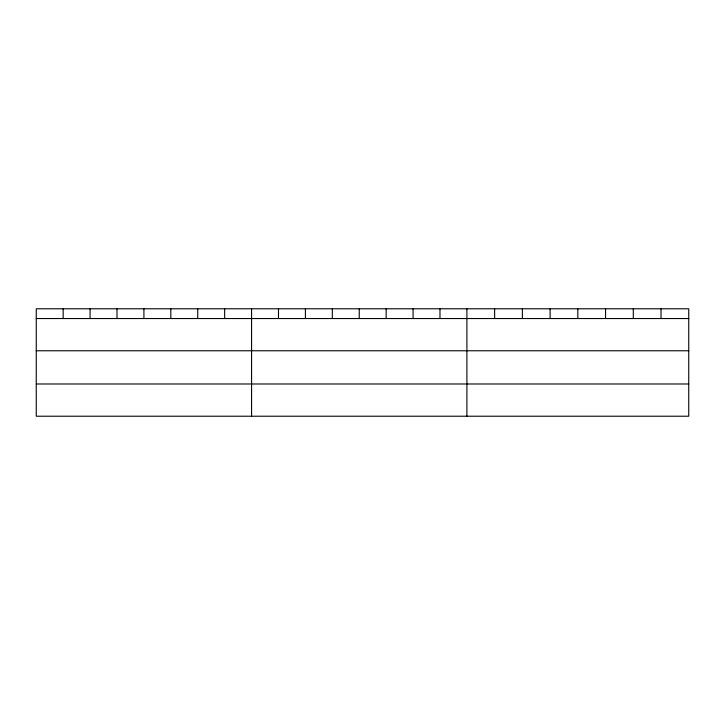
<?xml version="1.0" encoding="UTF-8"?>
<svg xmlns="http://www.w3.org/2000/svg" width="725" height="725" viewBox="0 0 725 725"><rect width="100%" height="100%" fill="white"/><g stroke="black" fill="none" stroke-linecap="round" stroke-linejoin="round"><path stroke-width="1.09" d="M688.75 318.538L688.75 416.222L36.25 416.222L36.25 308.778L688.75 308.778L688.75 318.538L36.25 318.538M36.25 350.773L688.75 350.773M36.25 383.987L688.75 383.987M661.019 308.778L661.019 318.538M633.287 308.778L633.287 318.538M605.556 308.778L605.556 318.538M577.825 308.778L577.825 318.538M550.094 308.778L550.094 318.538M522.362 308.778L522.362 318.538M494.631 308.778L494.631 318.538M466.9 308.778L466.9 416.222M439.984 308.778L439.984 318.538M413.069 308.778L413.069 318.538M386.153 308.778L386.153 318.538M359.237 308.778L359.237 318.538M332.322 308.778L332.322 318.538M305.406 308.778L305.406 318.538M278.491 308.778L278.491 318.538M251.575 308.778L251.575 416.222M224.659 308.778L224.659 318.538M197.744 308.778L197.744 318.538M170.828 308.778L170.828 318.538M143.913 308.778L143.913 318.538M116.997 308.778L116.997 318.538M90.081 308.778L90.081 318.538M63.166 308.778L63.166 318.538"/></g></svg>
